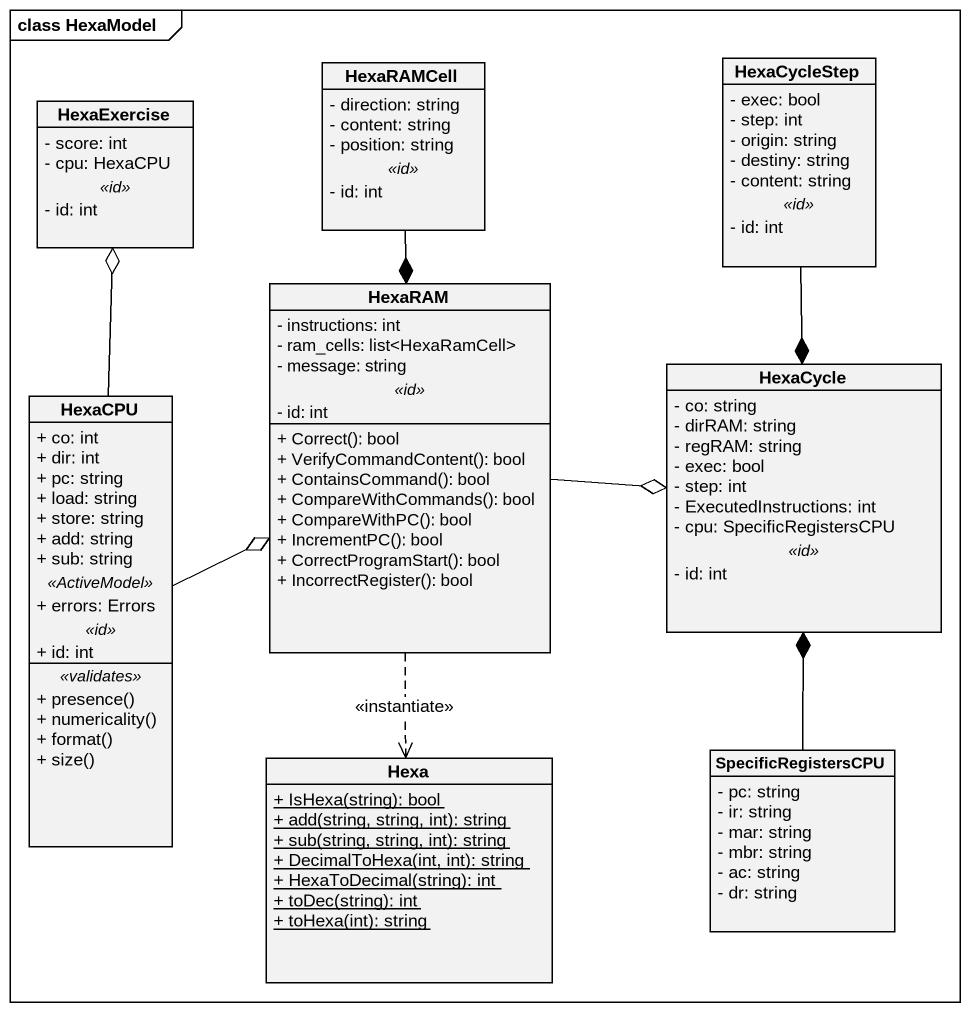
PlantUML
@startuml
mainframe class HexaModel
hide circle
hide empty members
skinparam classAttributeIconSize 0
class HexaRAMCell {
  - direction: string
  - content: string
  - position: string
  .. <<id>> ..
  - id: int
}
class HexaCycleStep {
  - exec: bool
  - step: int
  - origin: string
  - destiny: string
  - content: string
  .. <<id>> ..
  - id: int
}
class HexaExercise {
  - score: int
  - cpu: HexaCPU
  .. <<id>> ..
  - id: int
}
class HexaRAM {
  - instructions: int
  - ram_cells: list<HexaRamCell>
  - message: string
  .. <<id>> ..
  - id: int
  --
  + Correct(): bool
  + VerifyCommandContent(): bool
  + ContainsCommand(): bool
  + CompareWithCommands(): bool
  + CompareWithPC(): bool
  + IncrementPC(): bool
  + CorrectProgramStart(): bool
  + IncorrectRegister(): bool
}
class HexaCPU {
  + co: int
  + dir: int
  + pc: string
  + load: string
  + store: string
  + add: string
  + sub: string
  .. <<ActiveModel>> ..
  + errors: Errors
  .. <<id>> ..
  + id: int
  .. <<validates>> ..
  + presence()
  + numericality()
  + format()
  + size()
}
class HexaCycle {
  - co: string
  - dirRAM: string
  - regRAM: string
  - exec: bool
  - step: int
  - ExecutedInstructions: int
  - cpu: SpecificRegistersCPU
  .. <<id>> ..
  - id: int
}
class Hexa {
  {static} + IsHexa(string): bool
  {static} + add(string, string, int): string
  {static} + sub(string, string, int): string
  {static} + DecimalToHexa(int, int): string
  {static} + HexaToDecimal(string): int
  {static} + toDec(string): int
  {static} + toHexa(int): string
}
class SpecificRegistersCPU {
  - pc: string
  - ir: string
  - mar: string
  - mbr: string
  - ac: string
  - dr: string
}
HexaRAMCell --* HexaRAM
HexaCycleStep --* HexaCycle
HexaRAM -right-o HexaCycle
HexaRAM ..> Hexa : <<instantiate>>
HexaCPU -up-o HexaExercise
HexaCPU -right-o HexaRAM
SpecificRegistersCPU -up-* HexaCycle
@enduml
